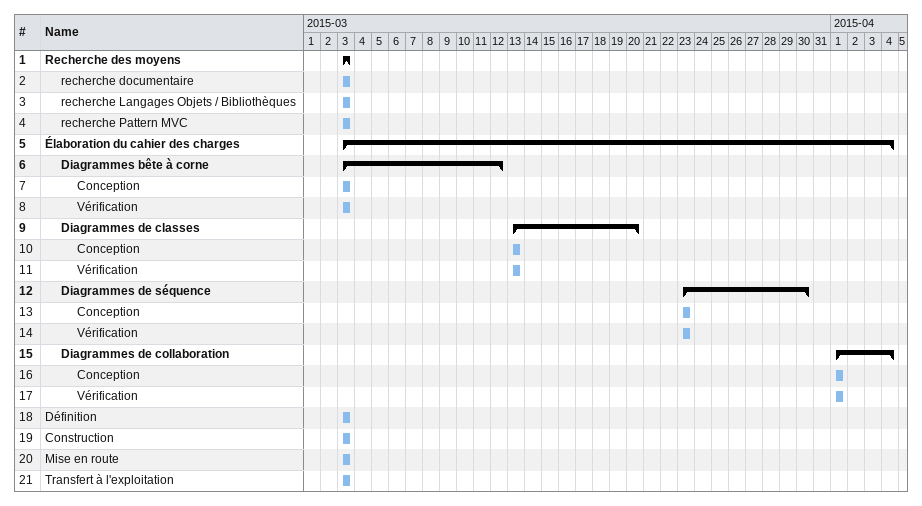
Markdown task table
| ID | Level | Task | Start | Finish |
|---|---|---|---|---|
| 1 | 1 | **Recherche des moyens** | 2015-03-03 | 2015-03-03 |
| 2 | 2 | recherche documentaire | 2015-03-03 | 2015-03-03 |
| 3 | 2 | recherche Langages Objets / Bibliothèques | 2015-03-03 | 2015-03-03 |
| 4 | 2 | recherche Pattern MVC | 2015-03-03 | 2015-03-03 |
| 5 | 1 | **Élaboration du cahier des charges** | 2015-03-03 | 2015-04-04 |
| 6 | 2 | **Diagrammes bête à corne** | 2015-03-03 | 2015-03-12 |
| 7 | 3 | Conception | 2015-03-03 | 2015-03-03 |
| 8 | 3 | Vérification | 2015-03-03 | 2015-03-03 |
| 9 | 2 | **Diagrammes de classes** | 2015-03-13 | 2015-03-20 |
| 10 | 3 | Conception | 2015-03-13 | 2015-03-13 |
| 11 | 3 | Vérification | 2015-03-13 | 2015-03-13 |
| 12 | 2 | **Diagrammes de séquence** | 2015-03-23 | 2015-03-30 |
| 13 | 3 | Conception | 2015-03-23 | 2015-03-23 |
| 14 | 3 | Vérification | 2015-03-23 | 2015-03-23 |
| 15 | 2 | **Diagrammes de collaboration** | 2015-04-01 | 2015-04-04 |
| 16 | 3 | Conception | 2015-04-01 | 2015-04-01 |
| 17 | 3 | Vérification | 2015-04-01 | 2015-04-01 |
| 18 | 1 | Définition | 2015-03-03 | 2015-03-03 |
| 19 | 1 | Construction | 2015-03-03 | 2015-03-03 |
| 20 | 1 | Mise en route | 2015-03-03 | 2015-03-03 |
| 21 | 1 | Transfert à l'exploitation | 2015-03-03 | 2015-03-03 |
